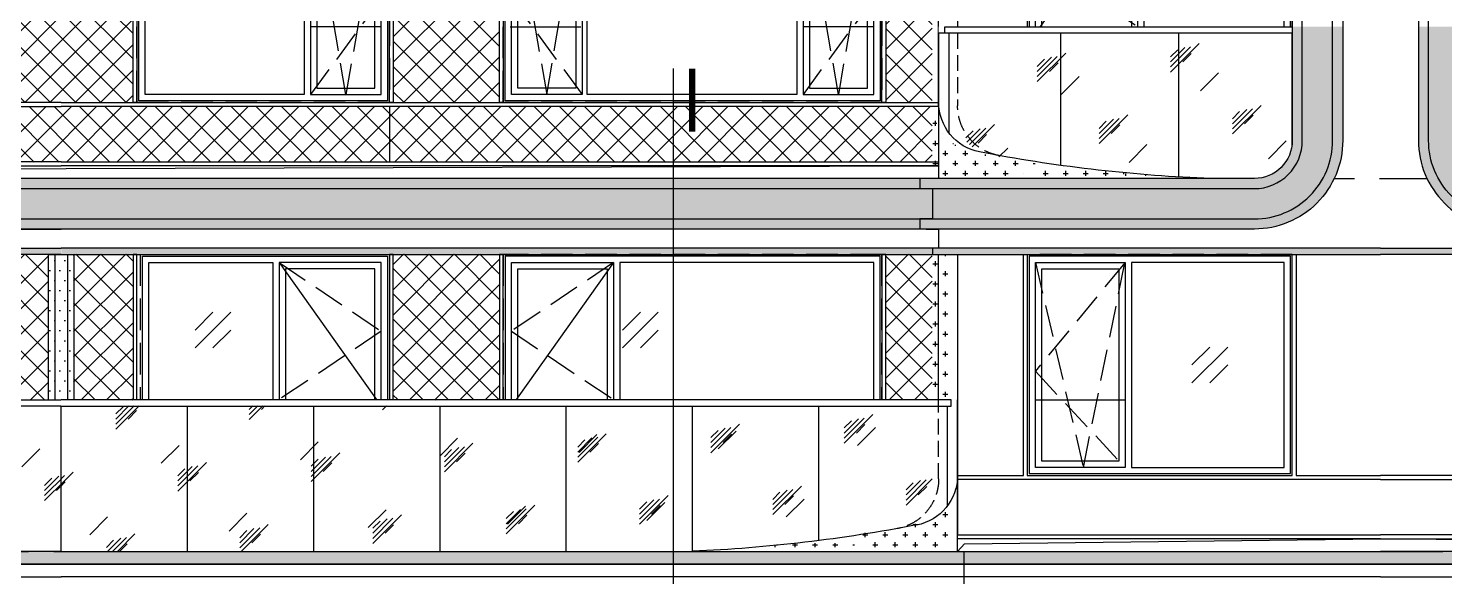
# Model space of a CAD drawing. Extents: x 646072 to 1012572, y -46617 to 16093.
# Drawn here: x 672909 to 684126, y -29852 to -25515 of the extents above; entities that cross this region are included whole.
import ezdxf

# ---------------------------------------------------------------- set-up
doc = ezdxf.new("R2010")
doc.units = 0
doc.header["$LTSCALE"] = 1000
doc.header["$MEASUREMENT"] = 0
for name, pattern in [('3#楼-HZS$0$3#楼-HZS$0$__DASH', [0.35, 0.25, -0.1]), ('3#楼-HZS$0$3#楼-HZS$0$DASH', [0.35, 0.25, -0.1]), ('3#楼-HZS$0$DASH', [0.35, 0.25, -0.1]), ('3#楼-HZS$0$DOTE', [2.42, 2, -0.2, 0.02, -0.2])]:
    doc.linetypes.add(name, pattern=pattern)
for name, color, linetype in [('3#楼-HZS$0$3#楼-HZS$0$00-立面灰色金属看线', 252, 'Continuous'), ('3#楼-HZS$0$3#楼-HZS$0$00-立面米色看线', 31, 'Continuous'), ('3#楼-HZS$0$3#楼-HZS$0$00-立面银灰色线脚', 254, 'Continuous'), ('3#楼-HZS$0$3#楼-HZS$0$A-ANNO-SYMB', 3, 'Continuous'), ('3#楼-HZS$0$3#楼-HZS$0$DOTE', 1, '3#楼-HZS$0$DOTE'), ('3#楼-HZS$0$3#楼-HZS$0$ELEV-WIND', 4, 'Continuous'), ('3#楼-HZS$0$3#楼-HZS$0$RAIL', 163, 'Continuous'), ('3#楼-HZS$0$3#楼-HZS$0$WINDOW', 4, 'Continuous'), ('3#楼-HZS$0$3#楼-HZS$0$填充-浅黄色铝板', 30, 'Continuous'), ('3#楼-HZS$0$3#楼-HZS$0$填充-玻璃', 150, 'Continuous'), ('3#楼-HZS$0$3#楼-HZS$0$填充-背板玻璃', 151, 'Continuous'), ('3#楼-HZS$0$3#楼-HZS$0$填充-银白色铝板', 115, 'Continuous'), ('3#楼-HZS$0$A-ANNO-INDX', 3, 'Continuous')]:
    doc.layers.add(name, color=color, linetype=linetype)
pattern_1 = [(0, (-5409.44, -58333.215), (79.375, 79.375), [39.6875, -119.0625]), (90, (-5389.6, -58353.06), (-79.375, 79.375), [39.6875, -119.0625])]
pattern_2 = [(45, (-5318.23, -99899.73), (-100.0001, 100.0001), []), (135, (-5318.23, -99899.73), (-100.0001, -100.0001), [])]

# ---------------------------------------------------------------- blocks, each defined once
blk = doc.blocks.new('3#楼-HZS$0$3#楼-HZS$0$dfjh0fg4+l70')
at = {"layer": '3#楼-HZS$0$3#楼-HZS$0$00-立面灰色金属看线'}
blk.add_lwpolyline([(397829, -393537), (397829, -393637), (397829, -393637), (397829, -393737), (397829, -393737), (397829, -393817), (397779, -393817), (397779, -394057), (397829, -394057), (397829, -394137)], dxfattribs=at)
at = {"layer": '3#楼-HZS$0$3#楼-HZS$0$00-立面米色看线'}
for points in [[(390680, -393537), (379630, -393537), (379630, -393637), (390680, -393637)], [(390680, -393537), (401129, -393537)], [(390680, -393637), (379730, -393637), (379730, -393737), (379630, -393737), (379630, -393817), (379730, -393817), (379730, -394057), (390680, -394057)], [(390680, -393637), (401129, -393637)], [(401129, -393637), (390680, -393637)], [(379730, -393737), (390680, -393737)], [(401129, -393737), (390680, -393737)]]:
    blk.add_lwpolyline(points, dxfattribs=at)
blk = doc.blocks.new('3#楼-HZS$0$3#楼-HZS$0$dfg56h4f+g9h0k7')
at = {"layer": '3#楼-HZS$0$3#楼-HZS$0$RAIL'}
blk.add_lwpolyline([(426648, -363620), (419599, -363620), (419599, -363570), (426648, -363570)], dxfattribs=at)
at = {"layer": '3#楼-HZS$0$3#楼-HZS$0$WINDOW'}
for points in [[(419629, -364409), (419629, -363620)], [(420648, -364678), (420648, -363620)], [(421648, -364770), (421648, -363620)], [(422648, -364770), (422648, -363620)], [(423648, -364770), (423648, -363620)], [(424648, -364770), (424648, -363620)], [(425648, -364770), (425648, -363620)], [(426648, -364770), (426648, -363620)]]:
    blk.add_lwpolyline(points, dxfattribs=at)
blk = doc.blocks.new('3#楼-HZS$0$3#楼-HZS$0$tregfdgdg')
blk.add_wipeout([(55551, -25728), (62651, -25728), (62651, -26928), (55551, -26928)]).dxf.layer = '3#楼-HZS$0$3#楼-HZS$0$RAIL'
at = {"layer": '3#楼-HZS$0$3#楼-HZS$0$00-立面米色看线'}
blk.add_line((55551, -25728), (55551, -26327), dxfattribs=at)
at = {"layer": '3#楼-HZS$0$3#楼-HZS$0$00-立面米色看线', "linetype": '3#楼-HZS$0$3#楼-HZS$0$__DASH', "ltscale": 0.5}
blk.add_line((55701, -26354), (55701, -25728), dxfattribs=at)
at = {"layer": '3#楼-HZS$0$3#楼-HZS$0$00-立面米色看线'}
blk.add_lwpolyline([(62650, -26928), (55551, -26928), (55551, -25728)], dxfattribs=at)
for centre, radius, start, end in [((55951, -26327), 400, 180, 259.1129), ((58188, -14696), 12243, 259.1129, 267.4866)]:
    blk.add_arc(centre, radius, start, end, dxfattribs=at)
at = {"layer": '3#楼-HZS$0$3#楼-HZS$0$00-立面米色看线', "linetype": '3#楼-HZS$0$3#楼-HZS$0$__DASH', "ltscale": 0.5}
blk.add_arc((56101, -26354), 400, 180, 259.8509, dxfattribs=at)
blk.add_blockref('3#楼-HZS$0$3#楼-HZS$0$dfg56h4f+g9h0k7', (-363998, 337842))
blk = doc.blocks.new('3#楼-HZS$0$3#楼-HZS$0$adf6h1d+f0j')
at = {"layer": '3#楼-HZS$0$3#楼-HZS$0$ELEV-WIND', "color": 8, "linetype": '3#楼-HZS$0$3#楼-HZS$0$__DASH'}
blk.add_lwpolyline([(61279, -24578), (63250, -24578), (63250, -26928), (61279, -26928)], close=True, dxfattribs=at)
at = {"layer": '3#楼-HZS$0$3#楼-HZS$0$ELEV-WIND'}
for points in [[(61294, -24593), (63235, -24593), (63235, -26913), (61294, -26913)], [(61344, -24643), (62325, -24643), (62325, -26863), (61344, -26863)], [(63185, -24643), (62375, -24643), (62375, -26863), (63185, -26863)], [(63135, -24693), (62425, -24693), (62425, -26813), (63135, -26813)]]:
    blk.add_lwpolyline(points, close=True, dxfattribs=at)
at = {"layer": '3#楼-HZS$0$3#楼-HZS$0$ELEV-WIND', "color": 8}
blk.add_lwpolyline([(62375, -24643), (63185, -25778), (62375, -26863)], dxfattribs=at)
at = {"layer": '3#楼-HZS$0$3#楼-HZS$0$ELEV-WIND', "color": 8, "linetype": '3#楼-HZS$0$DASH'}
blk.add_lwpolyline([(62375, -24643), (63185, -25186), (62375, -25728)], dxfattribs=at)
blk = doc.blocks.new('3#楼-HZS$0$3#楼-HZS$0$asde5f0s4d+9hj0')
at = {"layer": '3#楼-HZS$0$3#楼-HZS$0$ELEV-WIND', "color": 8, "linetype": '3#楼-HZS$0$3#楼-HZS$0$__DASH'}
blk.add_lwpolyline([(63250, -24578), (60250, -24578), (60250, -26928), (63250, -26928)], close=True, dxfattribs=at)
at = {"layer": '3#楼-HZS$0$3#楼-HZS$0$ELEV-WIND'}
for points in [[(63235, -24593), (60265, -24593), (60265, -26913), (63235, -26913)], [(60315, -24643), (61125, -24643), (61125, -26863), (60315, -26863)], [(63185, -24643), (61175, -24643), (61175, -26863), (63185, -26863)], [(60365, -24693), (61075, -24693), (61075, -26813), (60365, -26813)]]:
    blk.add_lwpolyline(points, close=True, dxfattribs=at)
at = {"layer": '3#楼-HZS$0$3#楼-HZS$0$ELEV-WIND', "color": 8}
blk.add_lwpolyline([(61125, -24643), (60315, -25778), (61125, -26863)], dxfattribs=at)
at = {"layer": '3#楼-HZS$0$3#楼-HZS$0$ELEV-WIND', "color": 8, "linetype": '3#楼-HZS$0$DASH'}
blk.add_lwpolyline([(61125, -24643), (60315, -25186), (61125, -25728)], dxfattribs=at)
blk = doc.blocks.new('3#楼-HZS$0$3#楼-HZS$0$ASG')
at = {"layer": '3#楼-HZS$0$3#楼-HZS$0$ELEV-WIND', "color": 8, "linetype": '3#楼-HZS$0$3#楼-HZS$0$__DASH'}
blk.add_lwpolyline([(72450, -24578), (70350, -24578), (70350, -26328), (72450, -26328)], close=True, dxfattribs=at)
at = {"layer": '3#楼-HZS$0$3#楼-HZS$0$ELEV-WIND'}
for points in [[(72435, -24593), (70365, -24593), (70365, -26313), (72435, -26313)], [(70415, -24643), (71125, -24643), (71125, -26263), (70415, -26263)], [(72385, -24643), (71175, -24643), (71175, -26263), (72385, -26263)], [(70465, -24693), (71075, -24693), (71075, -26213), (70465, -26213)]]:
    blk.add_lwpolyline(points, close=True, dxfattribs=at)
at = {"layer": '3#楼-HZS$0$3#楼-HZS$0$ELEV-WIND', "color": 8, "linetype": '3#楼-HZS$0$3#楼-HZS$0$DASH'}
for points in [[(71125, -24643), (70415, -25503), (71125, -26263)], [(70415, -24643), (70795, -26263), (71125, -24643)]]:
    blk.add_lwpolyline(points, dxfattribs=at)
at = {"layer": '3#楼-HZS$0$3#楼-HZS$0$ELEV-WIND', "color": 8}
blk.add_lwpolyline([(70415, -25728), (71125, -25728)], dxfattribs=at)
blk = doc.blocks.new('3#楼-HZS$0$3#楼-HZS$0$ZASFG501+DF9GJ04+G9K0')
at = {"layer": '3#楼-HZS$0$3#楼-HZS$0$00-立面灰色金属看线'}
for points in [[(397529, -386474), (397529, -386554), (397579, -386554), (397579, -386794), (397529, -386794), (397529, -386874), (397629, -386874), (397629, -387024), (397579, -387024), (397579, -387074)], [(400429, -388824), (400429, -387074)], [(400460, -387074), (400460, -388824), (401129, -388824)]]:
    blk.add_lwpolyline(points, dxfattribs=at)
for points in [[(391280, -389424), (391280, -387074), (391250, -387074), (391250, -389424)], [(393310, -389424), (393310, -387074), (393280, -387074), (393280, -389424)], [(394180, -389424), (394180, -387074), (394150, -387074), (394150, -389424)], [(397210, -389424), (397210, -387074), (397180, -387074), (397180, -389424)]]:
    blk.add_lwpolyline(points, close=True, dxfattribs=at)
at = {"layer": '3#楼-HZS$0$3#楼-HZS$0$00-立面米色看线'}
for points in [[(390680, -386474), (379630, -386474), (379630, -386554), (390680, -386554)], [(390680, -386474), (398330, -386474)], [(390680, -386554), (379730, -386554), (379730, -386794), (379630, -386794), (379630, -386874), (379730, -386874), (379730, -387024), (390680, -387024)], [(390680, -386554), (398330, -386554)], [(398330, -386554), (390680, -386554)], [(379730, -386794), (390680, -386794)], [(398330, -386794), (390680, -386794)], [(379730, -386874), (390680, -386874)], [(398330, -386874), (390680, -386874)], [(390680, -387074), (379630, -387074), (379630, -387024), (390680, -387024)], [(400429, -387024), (390680, -387024)], [(401129, -387024), (390680, -387024)], [(390680, -387074), (401129, -387074)]]:
    blk.add_lwpolyline(points, dxfattribs=at)
at = {"layer": '3#楼-HZS$0$3#楼-HZS$0$00-立面银灰色线脚'}
blk.add_lwpolyline([(390580, -387074), (390780, -387074), (390780, -389424), (390580, -389424)], close=True, dxfattribs=at)
for points in [[(390630, -387074), (390630, -389424)], [(390730, -387074), (390730, -389424)]]:
    blk.add_lwpolyline(points, dxfattribs=at)
at = {"layer": '3#楼-HZS$0$3#楼-HZS$0$00-立面灰色金属看线'}
for name, p in [('3#楼-HZS$0$3#楼-HZS$0$adf6h1d+f0j', (330030, -362496)), ('3#楼-HZS$0$3#楼-HZS$0$asde5f0s4d+9hj0', (333930, -362496)), ('3#楼-HZS$0$3#楼-HZS$0$ASG', (327980, -362496))]:
    blk.add_blockref(name, p, dxfattribs=at)
at = {"layer": '3#楼-HZS$0$3#楼-HZS$0$RAIL'}
blk.add_blockref('3#楼-HZS$0$3#楼-HZS$0$tregfdgdg', (328030, -362496), dxfattribs=at)
at = {"layer": '3#楼-HZS$0$3#楼-HZS$0$RAIL', "xscale": -1}
blk.add_blockref('3#楼-HZS$0$3#楼-HZS$0$tregfdgdg', (453330, -362496), dxfattribs=at)
at = {"layer": '3#楼-HZS$0$3#楼-HZS$0$00-立面灰色金属看线'}
for points in [[(401129, -388854), (397779, -388854), (397779, -388824), (398300, -388824), (398300, -387074), (398330, -387074), (398330, -388824), (400429, -388824)], [(401129, -388854), (397779, -388854), (397779, -389294), (401129, -389294)], [(401129, -389324), (397779, -389324), (397779, -389294), (401129, -389294)], [(397779, -389424), (397834, -389363), (401129, -389324)]]:
    blk.add_lwpolyline(points, dxfattribs=at)
at = {"layer": '3#楼-HZS$0$3#楼-HZS$0$00-立面米色看线'}
blk.add_lwpolyline([(397629, -388224), (397629, -387074), (397779, -387074), (397779, -388224)], dxfattribs=at)
blk = doc.blocks.new('3#楼-HZS$0$3#楼-HZS$0$ef6dsf+0hj')
at = {"layer": '3#楼-HZS$0$3#楼-HZS$0$ELEV-WIND', "color": 8, "linetype": '3#楼-HZS$0$3#楼-HZS$0$__DASH'}
blk.add_lwpolyline([(41500, -36879), (44500, -36879), (44500, -38629), (41500, -38629)], close=True, dxfattribs=at)
at = {"layer": '3#楼-HZS$0$3#楼-HZS$0$ELEV-WIND'}
for points in [[(41515, -36894), (44485, -36894), (44485, -38614), (41515, -38614)], [(41565, -36944), (42125, -36944), (42125, -38564), (41565, -38564)], [(41615, -36994), (42075, -36994), (42075, -38514), (41615, -38514)], [(42165, -36944), (43825, -36944), (43825, -38564), (42165, -38564)], [(44435, -36944), (43875, -36944), (43875, -38564), (44435, -38564)], [(44385, -36994), (43925, -36994), (43925, -38514), (44385, -38514)]]:
    blk.add_lwpolyline(points, close=True, dxfattribs=at)
at = {"layer": '3#楼-HZS$0$3#楼-HZS$0$ELEV-WIND', "color": 8, "linetype": '3#楼-HZS$0$3#楼-HZS$0$DASH'}
for points in [[(42125, -36944), (41565, -37804), (42125, -38564)], [(41565, -36944), (41845, -38564), (42125, -36944)], [(43875, -36944), (44435, -37804), (43875, -38564)], [(44435, -36944), (44155, -38564), (43875, -36944)]]:
    blk.add_lwpolyline(points, dxfattribs=at)
at = {"layer": '3#楼-HZS$0$3#楼-HZS$0$ELEV-WIND', "color": 8}
for points in [[(41555, -38029), (42115, -38029)], [(44435, -38029), (43875, -38029)]]:
    blk.add_lwpolyline(points, dxfattribs=at)
blk = doc.blocks.new('3#楼-HZS$0$3#楼-HZS$0$111+108osccw')
at = {"layer": '3#楼-HZS$0$3#楼-HZS$0$ELEV-WIND', "color": 8, "linetype": '3#楼-HZS$0$3#楼-HZS$0$__DASH'}
blk.add_lwpolyline([(38500, -36879), (40500, -36879), (40500, -38629), (38500, -38629)], close=True, dxfattribs=at)
at = {"layer": '3#楼-HZS$0$3#楼-HZS$0$ELEV-WIND'}
for points in [[(38515, -36894), (40485, -36894), (40485, -38614), (38515, -38614)], [(38565, -36944), (39825, -36944), (39825, -38564), (38565, -38564)], [(40435, -36944), (39875, -36944), (39875, -38564), (40435, -38564)], [(40385, -36994), (39925, -36994), (39925, -38514), (40385, -38514)]]:
    blk.add_lwpolyline(points, close=True, dxfattribs=at)
at = {"layer": '3#楼-HZS$0$3#楼-HZS$0$ELEV-WIND', "color": 8, "linetype": '3#楼-HZS$0$3#楼-HZS$0$DASH'}
for points in [[(39875, -36944), (40435, -37804), (39875, -38564)], [(40435, -36944), (40155, -38564), (39875, -36944)]]:
    blk.add_lwpolyline(points, dxfattribs=at)
at = {"layer": '3#楼-HZS$0$3#楼-HZS$0$ELEV-WIND', "color": 8}
blk.add_lwpolyline([(40435, -38029), (39875, -38029)], dxfattribs=at)
blk = doc.blocks.new('3#楼-HZS$0$3#楼-HZS$0$FSD+5G04D+F970K')
at = {"layer": '3#楼-HZS$0$3#楼-HZS$0$ELEV-WIND', "color": 8, "linetype": '3#楼-HZS$0$3#楼-HZS$0$__DASH'}
blk.add_lwpolyline([(72399.829745, -27578.003346), (70300, -27578.003346), (70300, -29928.003346), (72399.829745, -29928.003346)], close=True, dxfattribs=at)
at = {"layer": '3#楼-HZS$0$3#楼-HZS$0$ELEV-WIND'}
for points in [[(72384.829745, -27593.003346), (70315, -27593.003346), (70315, -29913.003346), (72384.829745, -29913.003346)], [(70365, -27643.003346), (71175, -27643.003346), (71175, -29863.003346), (70365, -29863.003346)], [(70415, -27693.003346), (71125, -27693.003346), (71125, -29813.003346), (70415, -29813.003346)], [(72334.829745, -27643.003346), (71225, -27643.003346), (71225, -29863.003346), (72334.829745, -29863.003346)]]:
    blk.add_lwpolyline(points, close=True, dxfattribs=at)
at = {"layer": '3#楼-HZS$0$3#楼-HZS$0$ELEV-WIND', "color": 8}
blk.add_lwpolyline([(71175, -27643.003346), (70365, -28778.003346), (71175, -29863.003346)], dxfattribs=at)
at = {"layer": '3#楼-HZS$0$3#楼-HZS$0$ELEV-WIND', "color": 8, "linetype": '3#楼-HZS$0$DASH'}
blk.add_lwpolyline([(71175, -27643.003346), (70365, -28185.503346), (71175, -28728.003346)], dxfattribs=at)
blk = doc.blocks.new('3#楼-HZS$0$3#楼-HZS$0$ASDG1D+SJ80+K+')
blk.add_wipeout([(379849, -143402), (379849, -143402), (379849, -144552), (382649, -144552), (382649, -143352), (379849, -143352)]).dxf.layer = '3#楼-HZS$0$3#楼-HZS$0$A-ANNO-SYMB'
at = {"layer": '3#楼-HZS$0$3#楼-HZS$0$00-立面灰色金属看线'}
blk.add_lwpolyline([(379849, -143402), (382649, -143402), (382649, -144552), (379849, -144552)], close=True, dxfattribs=at)
at = {"layer": '3#楼-HZS$0$3#楼-HZS$0$00-立面米色看线', "linetype": '3#楼-HZS$0$3#楼-HZS$0$__DASH', "ltscale": 0.5}
blk.add_line((382499, -143402), (382499, -143978), dxfattribs=at)
at = {"layer": '3#楼-HZS$0$3#楼-HZS$0$00-立面米色看线'}
blk.add_line((382649, -143978), (382649, -143402), dxfattribs=at)
blk.add_lwpolyline([(382649, -143402), (382649, -144552), (380549, -144552)], dxfattribs=at)
at = {"layer": '3#楼-HZS$0$3#楼-HZS$0$00-立面米色看线', "linetype": '3#楼-HZS$0$3#楼-HZS$0$__DASH', "ltscale": 0.5}
blk.add_arc((382099, -143978), 400, 280.1491, 0, dxfattribs=at)
at = {"layer": '3#楼-HZS$0$3#楼-HZS$0$00-立面米色看线'}
for centre, radius, start, end in [((382249, -143950), 400, 280.8871, 0), ((380012, -132320), 12243, 272.5134, 280.8871)]:
    blk.add_arc(centre, radius, start, end, dxfattribs=at)
at = {"layer": '3#楼-HZS$0$3#楼-HZS$0$RAIL'}
blk.add_lwpolyline([(382599, -143352), (379849, -143352), (379849, -143402), (382599, -143402)], close=True, dxfattribs=at)
at = {"layer": '3#楼-HZS$0$3#楼-HZS$0$WINDOW'}
for points in [[(379849, -143402), (379849, -144552)], [(380749, -143402), (380749, -144541)], [(381684, -143402), (381684, -144449)], [(382569, -143402), (382569, -144190)]]:
    blk.add_lwpolyline(points, dxfattribs=at)
blk = doc.blocks.new('3#楼-HZS$0$3#楼-HZS$0$dfj54+gf90l7')
at = {"layer": '3#楼-HZS$0$3#楼-HZS$0$00-立面灰色金属看线'}
for points in [[(391250, -380181), (391280, -380181), (391280, -381931), (391250, -381931)], [(393280, -380181), (393310, -380181), (393310, -381931), (393280, -381931)], [(394150, -380181), (394180, -380181), (394180, -381931), (394150, -381931)], [(397180, -380181), (397210, -380181), (397210, -381931), (397180, -381931)]]:
    blk.add_lwpolyline(points, close=True, dxfattribs=at)
for points in [[(390680, -381931), (383730, -381931), (383730, -381961), (390680, -381961)], [(390680, -381931), (397629, -381931), (397629, -381961), (390680, -381961)], [(390680, -382401), (383730, -382401), (383730, -382431), (390680, -382431)], [(390680, -382401), (397629, -382401), (397629, -382431), (390680, -382431)]]:
    blk.add_lwpolyline(points, dxfattribs=at)
at = {"layer": '3#楼-HZS$0$3#楼-HZS$0$00-立面米色看线'}
blk.add_lwpolyline([(397629, -381381), (397629, -380181), (397779, -380181), (397779, -381331)], dxfattribs=at)
at = {"layer": '3#楼-HZS$0$3#楼-HZS$0$WINDOW'}
blk.add_lwpolyline([(393280, -381961), (393280, -382401)], dxfattribs=at)
at = {"layer": '3#楼-HZS$0$3#楼-HZS$0$00-立面灰色金属看线', "extrusion": (0, 0, -1), "xscale": -1, "zscale": -1}
blk.add_blockref('3#楼-HZS$0$3#楼-HZS$0$FSD+5G04D+F970K', (-328030, -352603, 0), dxfattribs=at)
at = {"layer": '3#楼-HZS$0$3#楼-HZS$0$A-ANNO-SYMB'}
for name, p in [('3#楼-HZS$0$3#楼-HZS$0$111+108osccw', (352780, -343302)), ('3#楼-HZS$0$3#楼-HZS$0$ef6dsf+0hj', (352680, -343302))]:
    blk.add_blockref(name, p, dxfattribs=at)
at = {"xscale": -1}
blk.add_blockref('3#楼-HZS$0$3#楼-HZS$0$ASDG1D+SJ80+K+', (780278, -237979, 0), dxfattribs=at)
at = {"layer": '3#楼-HZS$0$3#楼-HZS$0$00-立面灰色金属看线'}
blk.add_lwpolyline([(383730, -382531), (383809, -382473), (397629, -382431)], dxfattribs=at)
blk = doc.blocks.new('3#楼-HZS$0$3#楼-HZS$0$d+ff+g89+0k4')
blk.add_wipeout([(387074, -372010), (387034, -371828), (386964, -371627), (386772, -371345), (386557, -371146), (386251, -370979), (385972, -370907), (385787, -370894), (365638, -370894), (365638, -371294), (385787, -371294), (385939, -371307), (386099, -371349), (386244, -371419), (386382, -371519), (386478, -371617), (386626, -371869), (386687, -372194), (386687, -393644), (386683, -393692), (386669, -393742), (386650, -393788), (386616, -393838), (386560, -393889), (386489, -393926), (386408, -393944), (365888, -393944), (365888, -394344), (386374, -394344), (386538, -394327), (386690, -394275), (386830, -394186), (386943, -394069), (387019, -393944), (387071, -393791), (387087, -393644), (387087, -372305), (387087, -372194)]).translate(0, 0, 0)
at = {"layer": '3#楼-HZS$0$3#楼-HZS$0$00-立面灰色金属看线'}
blk.add_lwpolyline([(383737, -393944), (383737, -394024), (383837, -394024), (383837, -394264), (383737, -394264), (383737, -394344)], dxfattribs=at)
at = {"layer": '3#楼-HZS$0$3#楼-HZS$0$00-立面米色看线', "elevation": 0}
for points in [[(385787, -370894, -0.414212), (387087, -372194), (387087, -393644, -0.414214), (386387, -394344), (365888, -394344), (365888, -394264), (386387, -394264, 0.414214), (387007, -393644), (387007, -372194, 0.414212), (385787, -370974), (365638, -370974)], [(385787, -371294, -0.414212), (386687, -372194), (386687, -393644, -0.414214), (386387, -393944), (365888, -393944), (365888, -394024), (386387, -394024, 0.414214), (386767, -393644), (386767, -372194, 0.414212), (385787, -371214), (365638, -371214)]]:
    blk.add_lwpolyline(points, format="xyb", dxfattribs=at)
blk = doc.blocks.new('3#楼-HZS$0$3#楼-HZS$0$d+gfsh5d+f8hj')
at = {"color": 8, "elevation": 0}
for points in [[(731609, -30112), (731468, -30253)], [(731751, -30112), (731468, -30394)], [(734995, -30112), (734853, -30253)], [(735136, -30112), (734853, -30394)], [(731751, -30253), (731609, -30394)], [(735136, -30253), (734995, -30394)]]:
    blk.add_lwpolyline(points, dxfattribs=at)
at = {"color": 8}
for points in [[(739505, -30387), (739363, -30528)], [(739646, -30387), (739363, -30669)], [(739646, -30528), (739505, -30669)]]:
    blk.add_lwpolyline(points, dxfattribs=at)
blk = doc.blocks.new('3#楼-HZS$0$3#楼-HZS$0$d+fh0j4+gf0l')
at = {"layer": '3#楼-HZS$0$3#楼-HZS$0$填充-浅黄色铝板'}
h = blk.add_hatch(dxfattribs=at)
h.set_pattern_fill('CROSS', color=256, scale=50)
h.set_pattern_definition([(0, (289049.556, -113671.98), (79.375, 79.375), [39.6875, -119.0625]), (90, (289069.4, -113691.825), (-79.375, 79.375), [39.6875, -119.0625])])
edge = h.paths.add_edge_path(flags=17)
edge.add_line((532633, 367), (532553, 367))
edge.add_line((532553, 367), (532553, -533))
edge.add_arc((532253, -533), 300, 270, 360, ccw=False)
edge.add_line((532253, -833), (511753, -833))
edge.add_line((511753, -833), (511753, -913))
edge.add_line((511753, -913), (532253, -913))
edge.add_arc((532253, -533), 380, 270, 360)
edge.add_line((532633, -533), (532633, 367))
edge = h.paths.add_edge_path(flags=17)
edge.add_line((532873, 367), (532633, 367))
edge.add_line((532633, 367), (532633, -533))
edge.add_arc((532253, -533), 380, 270, 360, ccw=False)
edge.add_line((532253, -913), (511853, -913))
edge.add_line((511853, -913), (511853, -1153))
edge.add_line((511853, -1153), (532253, -1153))
edge.add_arc((532253, -533), 620, 270, 360)
edge.add_line((532873, -533), (532873, 367))
edge = h.paths.add_edge_path()
edge.add_line((532953, 367), (532873, 367))
edge.add_line((532873, 367), (532873, -533))
edge.add_arc((532253, -533), 620, 270, 360, ccw=False)
edge.add_line((532253, -1153), (511753, -1153))
edge.add_line((511753, -1153), (511753, -1233))
edge.add_line((511753, -1233), (532253, -1233))
edge.add_arc((532253, -533), 700, 270, 360)
edge.add_line((532953, -533), (532953, 367))
h = blk.add_hatch(dxfattribs=at)
h.set_pattern_fill('CROSS', color=256, scale=50)
h.set_pattern_definition(pattern_1)
h.paths.add_polyline_path([(529703, -231, 0.359593), (530027, -624, 0.008212), (530423, -694), (530423, -833), (529703, -833)])
h.paths.add_polyline_path([(530468, -701, 0.001033), (530518, -708), (530518, -768), (530971, -768, 0.011475), (531530, -818), (530468, -818)])
h = blk.add_hatch(dxfattribs=at)
h.set_pattern_fill('CROSS', color=256, scale=50)
h.set_pattern_definition(pattern_1)
h.paths.add_polyline_path([(512002, -1433), (522802, -1433), (522802, -1383), (512002, -1383)])
h = blk.add_hatch(dxfattribs=at)
h.set_pattern_fill('CROSS', color=256, scale=50)
h.set_pattern_definition(pattern_1)
h.paths.add_polyline_path([(533253, -1433), (533253, -1383), (522804, -1383), (522804, -1433)])
h = blk.add_hatch(dxfattribs=at)
h.set_pattern_fill('CROSS', color=256, scale=50)
h.set_pattern_definition(pattern_1)
h.paths.add_polyline_path([(529702, -1433), (529852, -1433), (529852, -2583), (529702, -2583)])
h = blk.add_hatch(dxfattribs=at)
h.set_pattern_fill('CROSS', color=256, scale=50)
h.set_pattern_definition(pattern_1)
h.paths.add_polyline_path([(529852, -3181, -0.359593), (529528, -3574, -0.008212), (529132, -3644), (529132, -3783), (529852, -3783)])
h.paths.add_polyline_path([(529087, -3651, -0.001033), (529037, -3658), (529037, -3718), (528585, -3718, -0.011475), (528025, -3768), (529087, -3768)])
h = blk.add_hatch(dxfattribs=at)
h.set_pattern_fill('CROSS', color=256, scale=50)
h.set_pattern_definition(pattern_1)
h.paths.add_polyline_path([(511952, -3883), (522803, -3883), (522803, -3783), (511952, -3783)])
h = blk.add_hatch(dxfattribs=at)
h.set_pattern_fill('CROSS', color=256, scale=50)
h.set_pattern_definition(pattern_1)
h.paths.add_polyline_path([(533253, -3883), (533253, -3783), (522803, -3783), (522803, -3883)])
at = {"layer": '3#楼-HZS$0$3#楼-HZS$0$填充-玻璃'}
h = blk.add_hatch(dxfattribs=at)
h.set_pattern_fill('玻璃1', color=150, scale=100)
h.set_pattern_definition([(45, (-5418.2, -99859.7), (-489.8836, 489.8836), [224, -576]), (45, (-5322.2, -99819.7), (-489.8836, 489.8836), [96, -704]), (45, (-5418.2, -99819.7), (-489.8836, 489.8836), [160, -640]), (45, (-5370.2, -99859.7), (537.4012, -537.4012), [200, -600]), (45, (-5418.2, -99899.7), (-489.8836, 489.8836), [320, -480]), (45, (-5418.2, -99779.7), (-489.8836, 489.8836), [80, -720])])
h.paths.add_polyline_path([(530668, 317), (531603, 317), (531603, -823, -0.019195), (530668, -730)])
h.paths.add_polyline_path([(529853, 317), (530668, 317), (530668, -730, -0.010041), (530182, -653, -0.363234), (529853, -259)])
h.paths.add_polyline_path([(532553, -534), (532553, -408), (532553, 317), (532538, 317), (532538, -598)])
edge = h.paths.add_edge_path()
edge.add_line((532254, -833), (532342, -818))
edge.add_line((532342, -818), (532409, -787))
edge.add_line((532409, -787), (532488, -719))
edge.add_line((532488, -719), (532524, -661))
edge.add_line((532524, -661), (532538, -598))
edge.add_line((532538, -598), (532538, 317))
edge.add_line((532538, 317), (531603, 317))
edge.add_line((531603, 317), (531603, -823))
edge.add_arc((532340, 11399), 12243, 266.5507, 267.4866)
edge.add_line((531803, -833), (532254, -833))
h = blk.add_hatch(dxfattribs=at)
h.set_pattern_fill('玻璃1', color=150, scale=100)
h.set_pattern_definition([(45, (-5418.8, -147240.1), (-489.8836, 489.8836), [224, -576]), (45, (-5322.8, -147200.1), (-489.8836, 489.8836), [96, -704]), (45, (-5418.8, -147200.1), (-489.8836, 489.8836), [160, -640]), (45, (-5370.8, -147240.1), (537.4012, -537.4012), [200, -600]), (45, (-5418.8, -147280.1), (-489.8836, 489.8836), [320, -480]), (45, (-5418.8, -147160.1), (-489.8836, 489.8836), [80, -720])])
h.paths.add_polyline_path([(529702, -2633), (522803, -2633), (515903, -2633), (515903, -3209, 0.363234), (516233, -3603, 0.033333), (517853, -3783), (522803, -3783), (527752, -3783, 0.033333), (529372, -3603, 0.363234), (529702, -3209)])
at = {"layer": '3#楼-HZS$0$3#楼-HZS$0$填充-背板玻璃'}
h = blk.add_hatch(dxfattribs=at)
h.set_pattern_fill('多孔材料', color=256, scale=50)
h.set_pattern_definition(pattern_2)
h.paths.add_polyline_path([(515903, -231), (516272, -231), (516272, 1517), (515903, 1517)])
h.paths.add_polyline_path([(519332, 1517), (520172, 1517), (520172, -233), (519332, -233)])
h.paths.add_polyline_path([(523373, 1517), (522232, 1517), (522232, -233), (523373, -233)])
h.paths.add_polyline_path([(526273, 1517), (525433, 1517), (525433, -233), (526273, -233)])
h.paths.add_polyline_path([(529702, -231), (529333, -231), (529333, 1517), (529702, 1517)])
h.paths.add_polyline_path([(515903, -263), (529702, -263), (529702, -703), (515903, -703)])
h = blk.add_hatch(dxfattribs=at)
h.set_pattern_fill('多孔材料', color=256, scale=50)
h.set_pattern_definition(pattern_2)
h.paths.add_polyline_path([(516272, -1433), (515903, -1433), (515903, -2583), (516272, -2583)])
h.paths.add_polyline_path([(519332, -1433), (520172, -1433), (520172, -2583), (519332, -2583)])
h.paths.add_polyline_path([(522232, -1433), (522702, -1433), (522702, -2583), (522232, -2583)])
h.paths.add_polyline_path([(522902, -1433), (523372, -1433), (523372, -2583), (522902, -2583)])
h.paths.add_polyline_path([(525432, -1433), (526273, -1433), (526273, -2583), (525432, -2583)])
h.paths.add_polyline_path([(529702, -1433), (529333, -1433), (529333, -2583), (529702, -2583)])
at = {"layer": '3#楼-HZS$0$3#楼-HZS$0$填充-银白色铝板'}
h = blk.add_hatch(dxfattribs=at)
h.set_pattern_fill('DOTS', color=256, scale=50)
h.set_pattern_definition([(0, (-5418.27, -117599.69), (39.6875, 79.375), [0, -79.375])])
h.paths.add_polyline_path([(522703, -1433), (522903, -1433), (522903, -2583), (522703, -2583)])

msp = doc.modelspace()

# ---------------------------------------------------------------- linework, layer by layer
at = {"layer": '3#楼-HZS$0$3#楼-HZS$0$DOTE', "linetype": '3#楼-HZS$0$3#楼-HZS$0$__DASH', "ltscale": 2}
for p, q in [((652810.9, -26701.8), (718310.9, -26701.8)), ((652810.9, -29651.8), (718310.9, -29651.8))]:
    msp.add_line(p, q, dxfattribs=at)

# ---------------------------------------------------------------- next in the draw order: block references
msp.add_blockref('3#楼-HZS$0$3#楼-HZS$0$dfjh0fg4+l70', (282489.7, 363884.8))

# ---------------------------------------------------------------- next in the draw order: block references
msp.add_blockref('3#楼-HZS$0$3#楼-HZS$0$ZASFG501+DF9GJ04+G9K0', (282489.7, 359771.8, 0))

# ---------------------------------------------------------------- next in the draw order: block references
msp.add_blockref('3#楼-HZS$0$3#楼-HZS$0$dfj54+gf90l7', (282489.7, 355829.4, 0))
at = {"xscale": -1}
msp.add_blockref('3#楼-HZS$0$3#楼-HZS$0$dfjh0fg4+l70', (1084748, 363884.8), dxfattribs=at)

# ---------------------------------------------------------------- next in the draw order: block references
msp.add_blockref('3#楼-HZS$0$3#楼-HZS$0$ZASFG501+DF9GJ04+G9K0', (1084748, 359771.8, 0), dxfattribs=at)

# ---------------------------------------------------------------- next in the draw order: block references
msp.add_blockref('3#楼-HZS$0$3#楼-HZS$0$d+ff+g89+0k4', (1071005.8, 367241.8, 0), dxfattribs=at)

# ---------------------------------------------------------------- next in the draw order: block references
msp.add_blockref('3#楼-HZS$0$3#楼-HZS$0$d+ff+g89+0k4', (296231.9, 367241.8, 0))

# ---------------------------------------------------------------- next in the draw order: linework, layer by layer
at = {"layer": '3#楼-HZS$0$A-ANNO-INDX', "color": 1}
msp.add_line((678016.7, -25833), (678016.7, -37599.2), dxfattribs=at)
at = {"layer": '3#楼-HZS$0$A-ANNO-INDX', "color": 1, "const_width": 50}
msp.add_lwpolyline([(678166.7, -25833), (678166.7, -26333)], dxfattribs=at)

# ---------------------------------------------------------------- next in the draw order: block references
for name, p in [('3#楼-HZS$0$3#楼-HZS$0$d+fh0j4+gf0l', (150366.3, -25868.8, 0)), ('3#楼-HZS$0$3#楼-HZS$0$d+gfsh5d+f8hj', (-57238, 2351.2, 0))]:
    msp.add_blockref(name, p)
at = {"xscale": -1}
msp.add_blockref('3#楼-HZS$0$3#楼-HZS$0$d+fh0j4+gf0l', (1216871.4, -25868.8, 0), dxfattribs=at)

doc.saveas('drawing.dxf')
